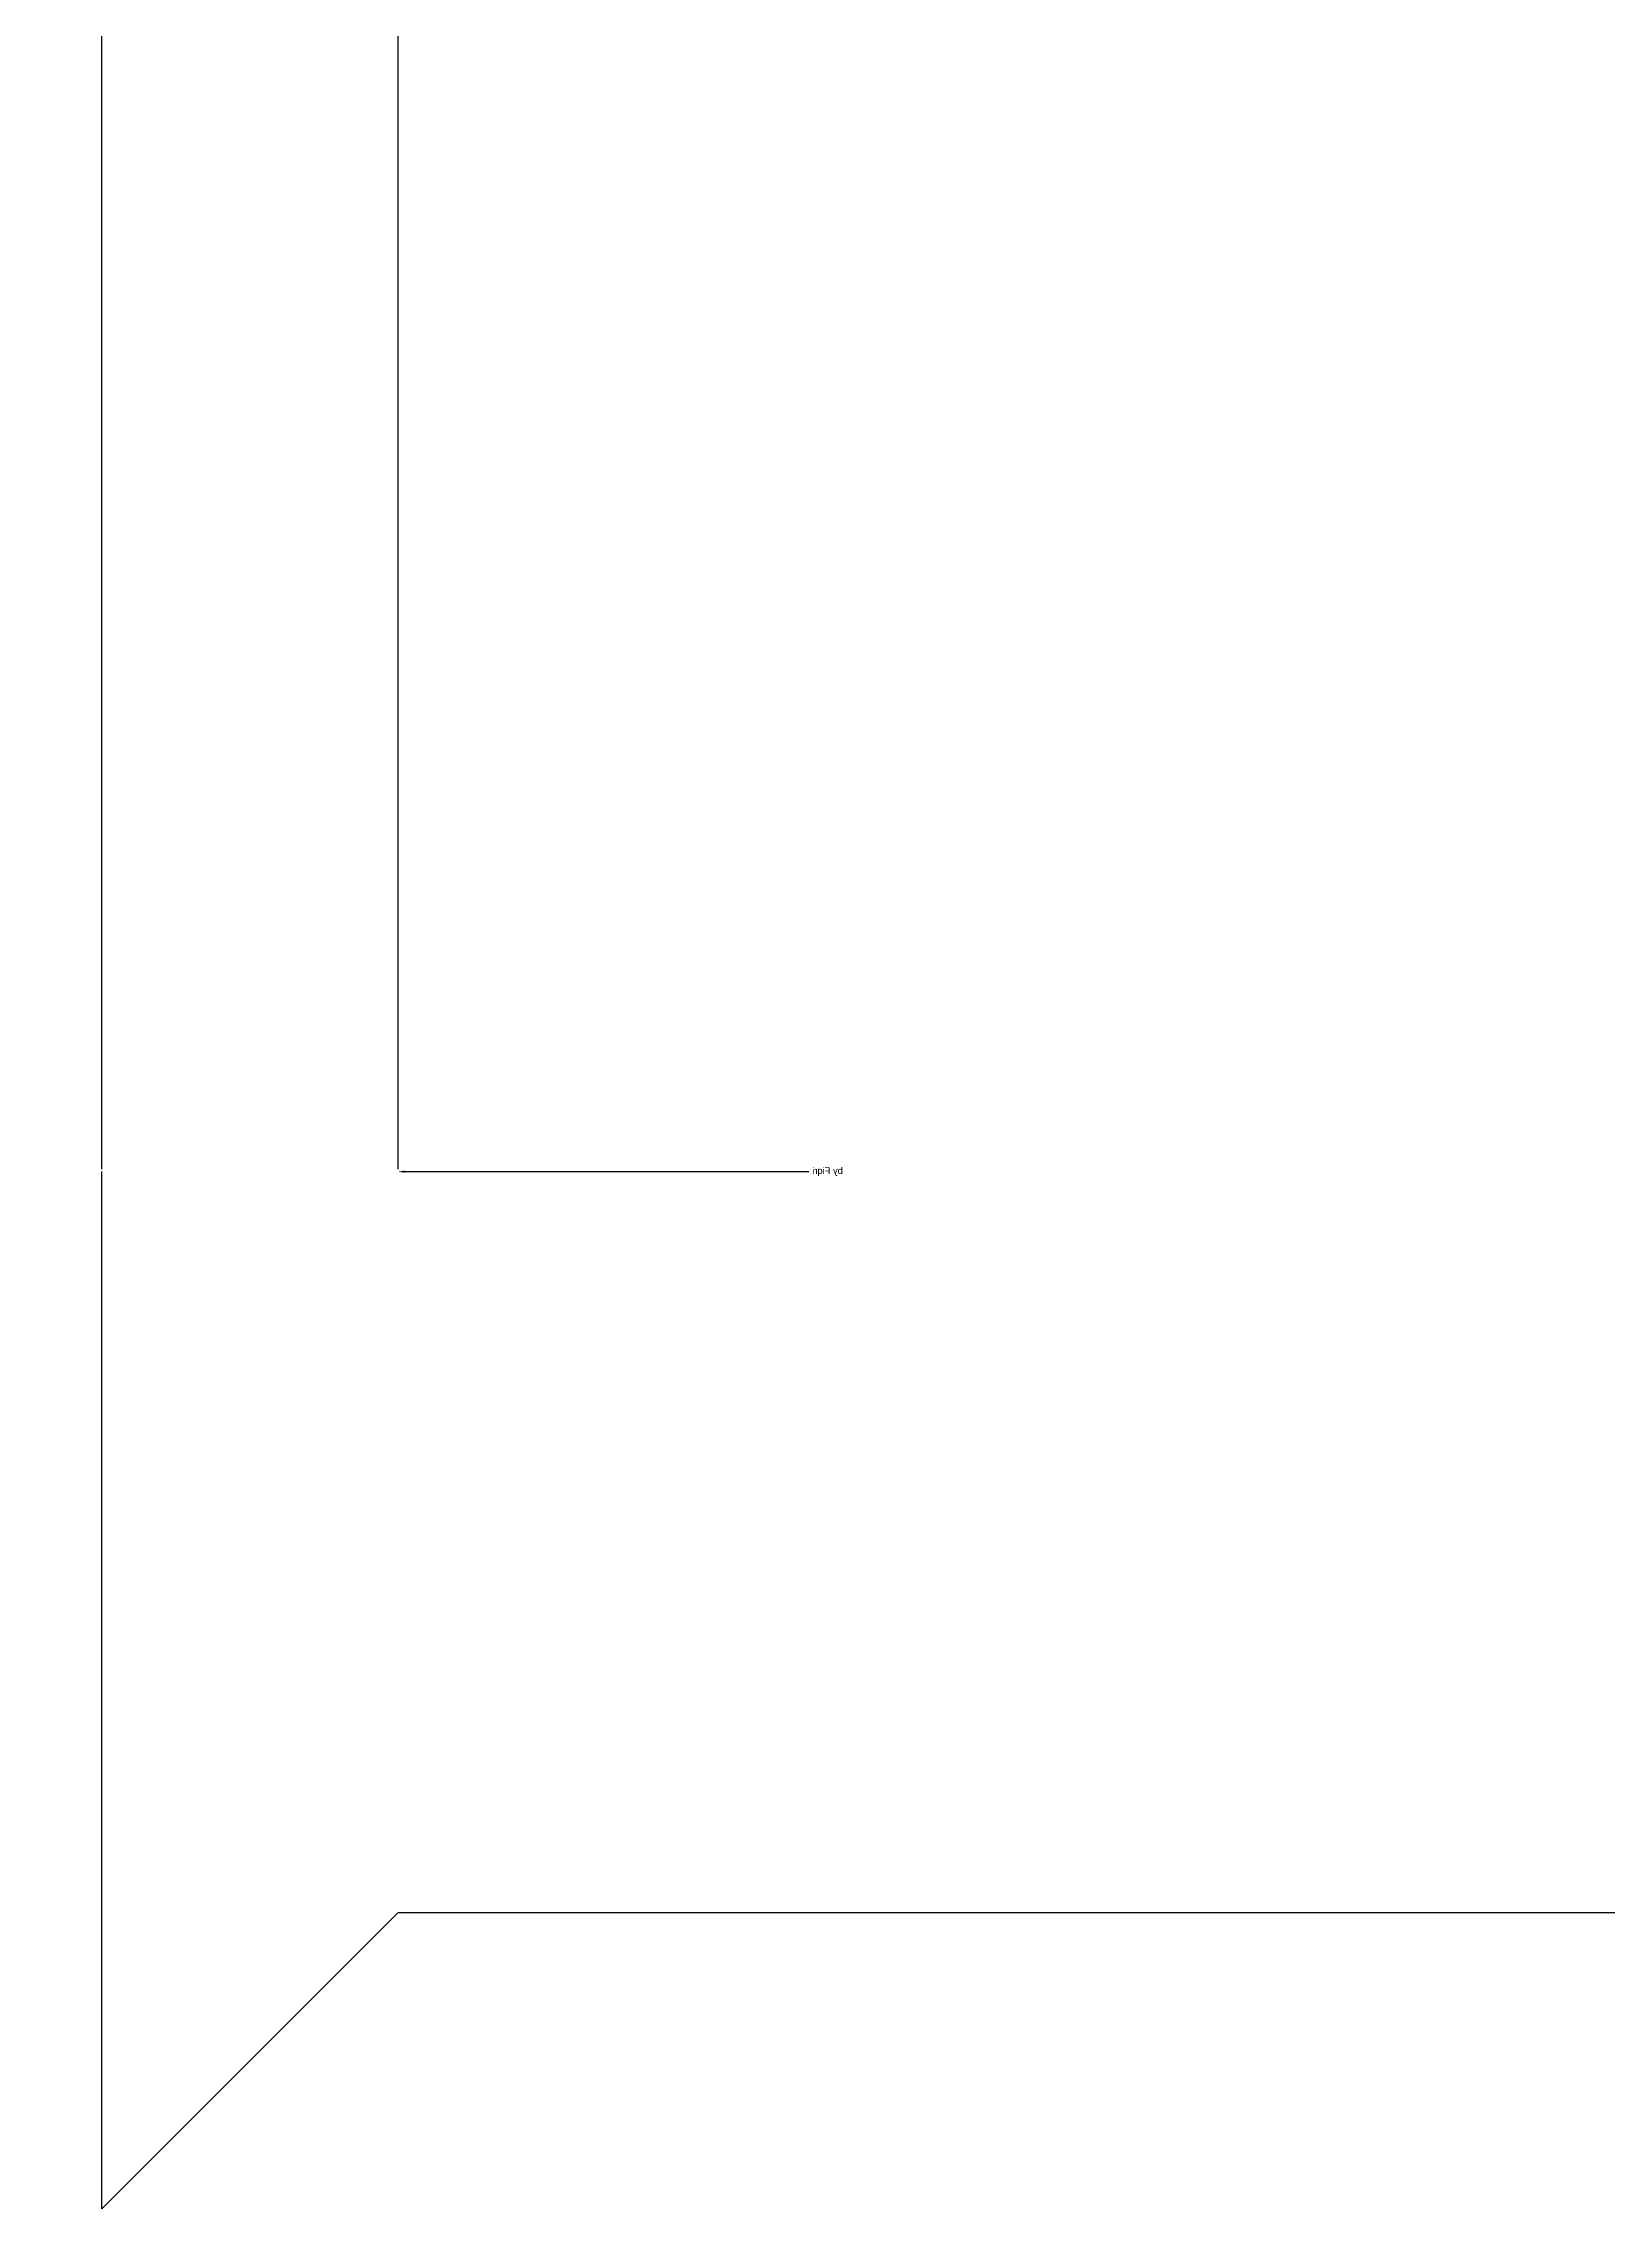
# Model space of a CAD drawing. Header units: inches. Extents: x -132 to 26, y 395 to 519.
# Drawn here: x -63.7 to -21.4, y 401.5 to 459.9 of the extents above; entities that cross this region are included whole.
import ezdxf
from ezdxf import colors
from ezdxf.entities.mleader import LeaderData, LeaderLine
from ezdxf.math import Vec2, Vec3

# ---------------------------------------------------------------- set-up
doc = ezdxf.new("R2010")
doc.units = ezdxf.units.IN
doc.header["$MEASUREMENT"] = 0
doc.styles.get("Standard").update_dxf_attribs({"font": 'arial.ttf'})
doc.dimstyles.get("Standard").update_dxf_attribs({"dimtxt": 0.18, "dimasz": 0.18, "dimexe": 0.18, "dimexo": 0.0625, "dimgap": 0.09, "dimtad": 0, "dimtih": 1, "dimtoh": 1, "dimdec": 4, "dimzin": 0, "dimdsep": 46, "dimtxsty": 'Standard', "dimcen": 0.09, "dimadec": 0, "dimazin": 0, "dimtfac": 1, "dimtdec": 4, "dimtofl": 0, "dimtmove": 0, "dimatfit": 3, "dimfxl": 1, "dimtolj": 1, "dimtzin": 0, "dimarcsym": 0})

# ---------------------------------------------------------------- blocks, each defined once
blk = doc.blocks.new('*D6')
at = {"color": 0, "lineweight": -2, "transparency": 16777216}
for p, q in [((-98.087, 429.526), (-98.087, 518.393)), ((-97.907, 518.213), (-80.62, 518.213)), ((-62.267, 518.213), (-79.554, 518.213)), ((-62.087, 429.526), (-62.087, 518.393))]:
    blk.add_line(p, q, dxfattribs=at)
at = {"color": 0, "transparency": 16777216}
for points in [[(-97.907, 518.243), (-97.907, 518.183), (-98.087, 518.213)], [(-62.267, 518.243), (-62.267, 518.183), (-62.087, 518.213)]]:
    blk.add_solid(points, dxfattribs=at)
at = {"layer": 'Defpoints', "color": 0, "transparency": 16777216}
for p in [(-62.087, 518.213), (-98.087, 429.463), (-62.087, 429.463)]:
    blk.add_point(p, dxfattribs=at)
at = {"color": 0, "transparency": 16777216, "insert": (-80.087, 518.213), "char_height": 0.18, "attachment_point": 5}
blk.add_mtext('\\A1;36.0000', dxfattribs=at)
blk = doc.blocks.new('*D7')
at = {"color": 0, "lineweight": -2, "transparency": 16777216}
for p, q in [((-62.087, 429.526), (-62.087, 518.286)), ((-61.907, 518.106), (-58.551, 518.106)), ((-54.267, 518.106), (-57.624, 518.106)), ((-54.087, 429.526), (-54.087, 518.286))]:
    blk.add_line(p, q, dxfattribs=at)
at = {"color": 0, "transparency": 16777216}
for points in [[(-61.907, 518.136), (-61.907, 518.076), (-62.087, 518.106)], [(-54.267, 518.136), (-54.267, 518.076), (-54.087, 518.106)]]:
    blk.add_solid(points, dxfattribs=at)
at = {"layer": 'Defpoints', "color": 0, "transparency": 16777216}
for p in [(-62.087, 518.106), (-62.087, 429.463), (-54.087, 429.463)]:
    blk.add_point(p, dxfattribs=at)
at = {"color": 0, "transparency": 16777216, "insert": (-58.087, 518.106), "char_height": 0.18, "attachment_point": 5}
blk.add_mtext('\\A1;8.0000', dxfattribs=at)
blk = doc.blocks.new('*D8')
at = {"color": 0, "lineweight": -2, "transparency": 16777216}
for p, q in [((-54.087, 429.526), (-54.087, 518.384)), ((-53.907, 518.204), (-37.836, 518.204)), ((-20.698, 518.204), (-36.769, 518.204)), ((-20.518, 429.526), (-20.518, 518.384))]:
    blk.add_line(p, q, dxfattribs=at)
at = {"color": 0, "transparency": 16777216}
for points in [[(-53.907, 518.234), (-53.907, 518.174), (-54.087, 518.204)], [(-20.698, 518.234), (-20.698, 518.174), (-20.518, 518.204)]]:
    blk.add_solid(points, dxfattribs=at)
at = {"layer": 'Defpoints', "color": 0, "transparency": 16777216}
for p in [(-20.518, 518.204), (-54.087, 429.463), (-20.518, 429.463)]:
    blk.add_point(p, dxfattribs=at)
at = {"color": 0, "transparency": 16777216, "insert": (-37.302, 518.204), "char_height": 0.18, "attachment_point": 5}
blk.add_mtext('\\A1;33.5694', dxfattribs=at)

msp = doc.modelspace()

# ---------------------------------------------------------------- linework, layer by layer
at = {"extrusion": (0, 0, -1)}
for p, q in [((-62.08712, 401.46303), (-62.08712, 429.46303)), ((-62.08712, 401.46303), (-54.08712, 409.46303)), ((-54.08712, 409.46303), (-14.08712, 409.46303))]:
    msp.add_line(p, q, dxfattribs=at)

# ---------------------------------------------------------------- dimensions: what is measured, and where the dimension line sits
for base, p1, p2, picture, middle in [((-62.08712, 518.21284), (-98.08712, 429.46303), (-62.08712, 429.46303), '*D6', (-80.08712, 518.21284)), ((-62.08712, 518.10597), (-54.08712, 429.46303), (-62.08712, 429.46303), '*D7', (-58.08712, 518.10597)), ((-20.51773, 518.20382), (-54.08712, 429.46303), (-20.51773, 429.46303), '*D8', (-37.30242, 518.20382))]:
    dim = msp.add_linear_dim(base=base, p1=p1, p2=p2, dimstyle='Standard')
    dim.commit()
    dim.dimension.update_dxf_attribs({"geometry": picture, "text_midpoint": middle})

# ---------------------------------------------------------------- leaders
ml = msp.add_multileader_mtext('Standard')
ml.set_content('by Fiqri', color=256)
ml.set_leader_properties()
ml.build(insert=Vec2(0, 0))
ml.multileader.update_dxf_attribs({"dogleg_length": 0.36, "arrow_head_size": 0.18})
ctx = ml.context
ctx.base_point, ctx.char_height, ctx.arrow_head_size, ctx.landing_gap_size, ctx.plane_origin, ctx.plane_x_axis = Vec3(-42.01609, 429.46303), 0.18, 0.18, 0.09, Vec3(-54.08712, 429.46303), Vec3(-1, 0)
ctx.text_align_type = 2
notes = []
notes.append((ctx, [(0, (1, 1, 0), (-43.34694, 429.46303), (1, 0), 0.36, [(0, [(-54.08712, 429.46303)], 0, [])])]))
ctx.mtext.insert, ctx.mtext.text_direction, ctx.mtext.alignment, ctx.mtext.flow_direction, ctx.mtext.extrusion = Vec3(-42.89694, 429.57949), Vec3(-1, 0), 3, 5, Vec3(0, 0, -1)
for ctx, leaders in notes:
    for number, flags, end, landing, length, lines in leaders:
        leader = LeaderData()
        leader.index, (leader.has_last_leader_line, leader.has_dogleg_vector, leader.attachment_direction) = number, flags
        leader.last_leader_point, leader.dogleg_vector, leader.dogleg_length = Vec3(end), Vec3(landing), length
        for number, points, colour, breaks in lines:
            line = LeaderLine()
            line.index, line.vertices, line.color, line.breaks = number, Vec3.list(points), colors.encode_raw_color(colour), breaks
            leader.lines.append(line)
        ctx.leaders.append(leader)

doc.saveas('drawing.dxf')
